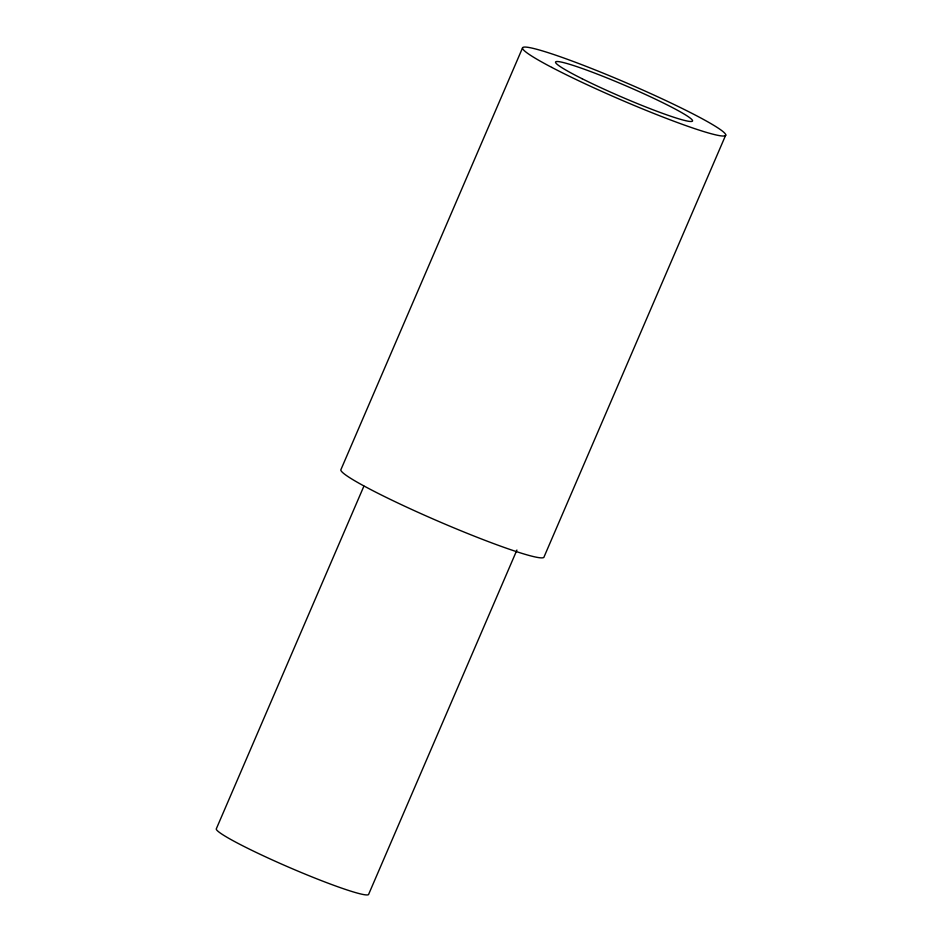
<?xml version="1.0" encoding="UTF-8"?>
<svg xmlns="http://www.w3.org/2000/svg" width="942" height="942" viewBox="0 0 942 942"><rect width="100%" height="100%" fill="white"/><g stroke="black" fill="none" stroke-linecap="round" stroke-linejoin="round"><path stroke-width="1.41" d="M522.48 48.042L340.816 469.881A110.591 8.867 23.3 0 0 441.763 522.739A110.591 8.867 23.3 0 0 544.064 556.875L725.74 135.036M363.895 486.154L216.26 828.948A82.943 6.653 23.3 0 0 291.985 868.595A82.943 6.653 23.3 0 0 368.699 894.193L516.911 550.046M551.777 67.4A110.591 8.867 23.3 0 0 722.102 135.978A110.591 8.867 23.3 0 0 598.453 71.239A110.591 8.867 23.3 0 0 551.777 67.4M582.097 78.716A74.465 5.97 23.3 0 0 691.899 121.4A74.465 5.97 23.3 0 0 598.347 74.5A74.465 5.97 23.3 0 0 582.097 78.716"/></g></svg>
